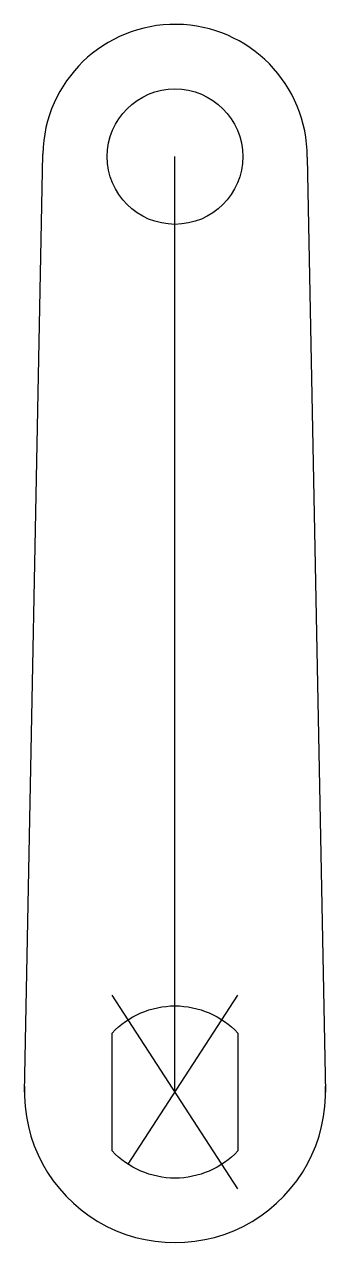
# Model space of a CAD drawing. Header units: millimetres. Extents: x 122.8 to 132.2, y 10.3 to 48.1.
import ezdxf

# ---------------------------------------------------------------- set-up
doc = ezdxf.new("R2010")
doc.units = ezdxf.units.MM
doc.layers.get('0').update_dxf_attribs({"linetype": 'CONTINUOUS'})

msp = doc.modelspace()

# ---------------------------------------------------------------- linework, layer by layer
for p, q in [((122.83, 14.998), (123.401, 44.08)), ((127.5, 15), (127.5, 44)), ((131.6, 43.978), (132.17, 14.998)), ((129.45, 12), (125.55, 18)), ((126.045, 12.761), (129.45, 18))]:
    msp.add_line(p, q)
msp.add_lwpolyline([(125.55, 13.176), (125.55, 16.824, -0.433927), (129.45, 16.824), (129.45, 13.176, -0.433927)], format="xyb", close=True)
msp.add_circle((127.5, 44), 2.1)
for centre, radius, start, end in [((127.5, 44), 4.1, -0.3047, 178.8756), ((127.5, 15), 4.67, -182.2754, 2.2804)]:
    msp.add_arc(centre, radius, start, end)

doc.saveas('drawing.dxf')
